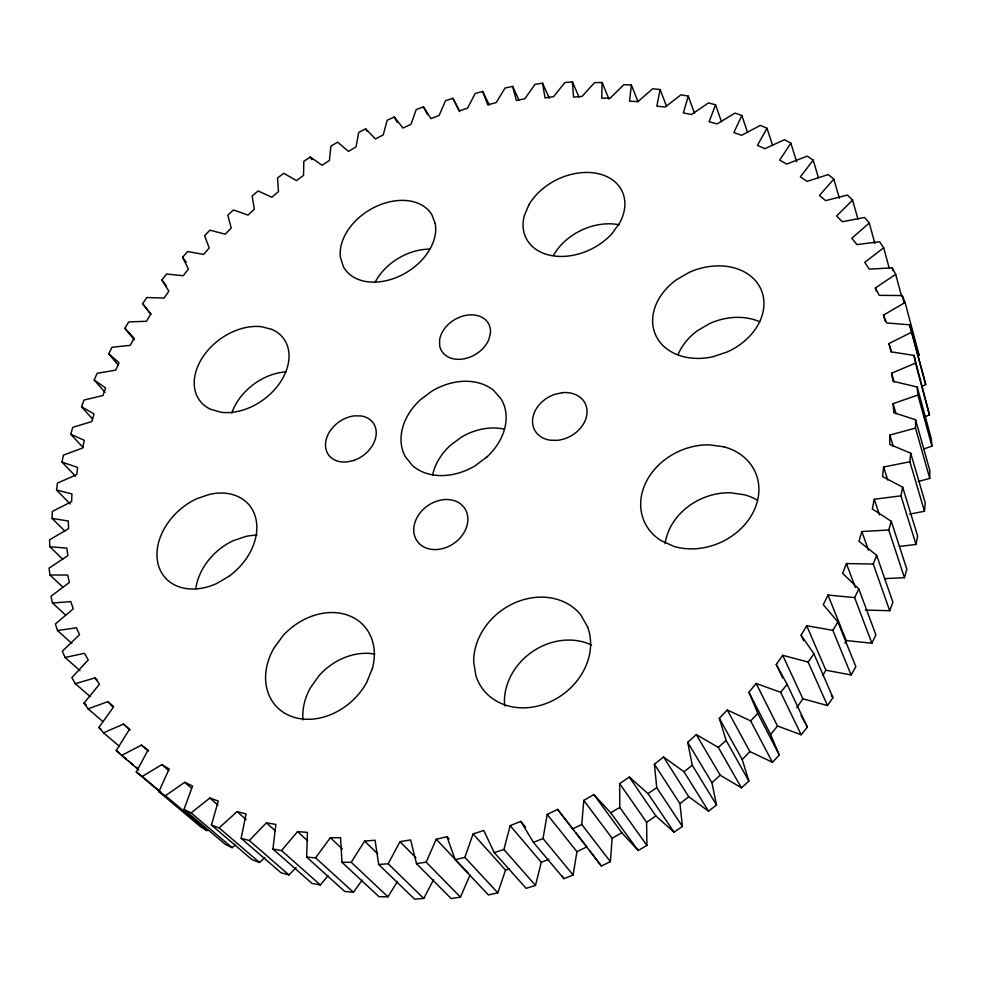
<?xml version="1.0" encoding="UTF-8"?>
<svg xmlns="http://www.w3.org/2000/svg" width="981" height="981" viewBox="0 0 981 981"><rect width="100%" height="100%" fill="white"/><g stroke="black" fill="none" stroke-linecap="round" stroke-linejoin="round"><path stroke-width="1.47" d="M918.13 481.524L929.755 478.409L929.78 470.291L915.567 419.745L893.789 412.682L893.066 403.657L917.922 395.049L917.198 387.005L893.041 381.278L891.57 373.209L915.494 363.142L914.01 355.416L891.3 351.86L888.921 343.571L911.754 332.167L909.559 324.809L886.64 322.945L883.476 315.097L905.107 302.516L902.226 295.563L879.258 295.33L875.371 287.973L895.702 274.349L892.183 267.825L869.313 269.162L864.764 262.332L883.697 247.801L879.589 241.755L856.965 244.588L851.79 238.297L869.264 223.018L864.604 217.463L842.36 221.718L836.621 215.992L852.575 200.099L847.425 195.047L825.683 200.627L819.417 195.489L833.825 179.106L828.222 174.581L807.093 181.387L800.373 176.85L813.2 160.111L807.191 156.126L786.762 164.072L779.65 160.136L790.87 143.165L784.518 139.707L764.886 148.695L757.418 145.372L767.032 128.278L760.373 125.372L741.611 135.304L733.849 132.582L741.869 115.488L734.953 113.109L717.136 123.9L709.116 121.779L715.566 104.771L708.429 102.919L691.593 114.483L683.377 112.95L688.27 96.138L680.961 94.814L665.167 107.052L656.804 106.107L660.152 89.553L652.708 88.744L638.006 101.583L629.532 101.202L631.384 85.004L623.842 84.709L610.268 98.039L601.721 98.223L602.101 82.465L594.511 82.649L582.076 96.408L573.505 97.131L572.45 81.877L564.835 82.551L553.578 96.653L545.019 97.904L542.591 83.213L534.976 84.354L524.921 98.713L516.398 100.491L512.622 86.426L505.056 88.02L496.202 102.576L487.765 104.844L482.689 91.466L475.196 93.489L467.557 108.168L459.243 110.914L452.915 98.272L445.521 100.724L439.108 115.451L430.941 118.652L423.412 106.806L416.152 109.664L410.965 124.379L402.97 128.021L394.288 117.009L387.176 120.246L383.24 134.888L375.441 138.946L365.655 128.818L358.727 132.435L356.017 146.917L348.463 151.393L337.623 142.171L330.904 146.157L329.42 160.43L322.136 165.286L310.29 157.034L303.791 161.35L303.546 175.366L296.544 180.578L283.754 173.318L277.513 177.966L278.494 191.638L271.811 197.206L258.126 190.976L252.154 195.93L254.349 209.223L248.009 215.097L233.49 209.946L227.825 215.182L231.222 228.021L225.25 234.201L209.946 230.143L204.6 235.661L209.198 247.985L203.631 254.435L187.592 251.528L182.601 257.292L188.377 269.039L183.226 275.747L166.537 274.006L161.902 280.002L168.855 291.124L164.158 298.052L146.868 297.501L142.625 303.705L150.731 314.128L146.5 321.265L128.67 321.94L124.857 328.341L134.36 339.892M929.755 478.409L915.506 428.059L915.567 419.745M915.506 428.059L889.853 435.074L889.706 444.381L910.736 453.222L925.267 502.946L924.47 511.26L909.583 514.142M362.222 880.092L353.405 892.256L344.736 891.459L306.636 857.1L307.421 832.391L297.562 831.594L281.522 850.552L272.951 849.068L275.845 824.42L266.403 822.838L249.297 840.509L241.154 838.338L246.072 813.923L237.095 811.606L219.094 827.903L211.442 825.07L218.26 801.072L209.824 798.031L191.099 812.881L183.974 809.46L192.583 786.014L184.71 782.311L165.446 795.665L158.897 791.679L169.149 768.932L161.89 764.616L142.245 776.449L136.285 771.949L148.057 750.024L141.448 745.131L121.595 755.431L116.249 750.465L129.394 729.472L123.459 724.076L103.532 732.819L98.823 727.448L113.195 707.485L107.947 701.623L88.094 708.822L84.023 703.083L99.486 684.223L94.936 677.957L75.292 683.647L71.871 677.601L88.265 659.919L84.427 653.297L65.114 657.478L62.33 651.176L79.535 634.719L76.408 627.803L57.523 630.525L55.39 624.014L73.256 608.833L70.828 601.66L52.483 602.972L50.975 596.289L69.381 582.407L67.652 575.05L49.945 574.989L49.05 568.171L67.861 555.626L66.818 548.109L49.823 546.748L49.541 539.832L68.633 528.636L68.253 521.009L52.067 518.385L52.349 511.432L71.638 501.585L71.907 493.884L56.567 490.071L57.425 483.106L76.776 474.608L77.609 467.434L61.999 462.076L63.409 455.135L82.711 447.974L84.231 440.273L70.767 434.252L72.704 427.36L91.895 421.536L93.992 413.884L81.546 406.857L83.986 400.052L102.944 395.551L105.617 387.973L94.213 380.015L97.131 373.307L115.795 370.107L119.02 362.651L108.683 353.798L112.067 347.249L130.338 345.312L134.078 338.004L124.857 328.341M306.636 857.1L315.575 857.86L330.376 837.725L340.566 837.7L341.964 862.274L351.223 862.299L364.601 841.097L375.049 840.239L378.691 864.494L388.182 863.746L399.99 841.637L410.61 839.92L416.52 863.648L426.171 862.127L436.251 839.258L446.956 836.683L455.147 859.687L464.859 857.382L473.087 833.924L483.78 830.502L494.228 852.587L526.135 888.332L535.479 885.414L503.927 849.509L510.181 825.646L520.764 821.391L533.419 842.348L563.879 878.669L573.112 875.015L543.02 838.51L547.202 814.451L557.576 809.399L601.341 866.027L610.378 861.649L612.144 838.301L583.793 800.398L593.873 794.573L610.673 812.746L638.165 850.478L646.92 845.426L646.589 822.25L619.636 783.598L629.312 777.062L648.012 793.592L674.021 832.158L682.408 826.468L679.956 803.66L654.388 764.199L663.561 757.001L684.002 771.753L708.564 811.213L716.498 804.947L711.936 782.703L687.718 742.372L696.314 734.573L718.325 747.424L741.464 787.853L748.883 781.06L742.237 759.564L719.331 718.313L727.277 709.986L750.637 720.863L772.427 762.286L779.27 755.039L770.6 734.462L748.932 692.243L756.155 683.475L780.668 692.304L801.183 734.769L807.375 727.129L787.142 684.382L776.278 664.431L782.703 655.308L808.148 662.04L827.473 705.56L832.979 697.601L813.911 653.8L801.121 635.148L806.713 625.743L832.869 630.366L851.103 674.953L825.879 670.231L806.713 625.743M610.378 861.649L581.758 824.469L583.793 800.398M924.47 511.26L909.853 461.732L910.736 453.222M909.853 461.732L883.611 467.017L882.557 476.545L902.643 487.152L917.627 536.006L916.021 544.443L899.405 546.454M573.112 875.015L576.938 851.68L547.202 814.451M916.021 544.443L900.938 495.81L902.643 487.152M900.938 495.81L874.279 499.268L872.305 508.931L891.275 521.279L906.836 569.201L904.433 577.686L884.629 578.643M535.479 885.414L541.291 862.299L548.931 859.258M904.433 577.686L888.737 530.01L891.275 521.279M888.737 530.01L861.87 531.543L858.976 541.267L876.646 555.32L892.906 602.248L889.693 610.722L865.34 610.059M455.147 859.687L488.44 894.966L497.808 892.796L505.534 870.086L509.397 868.859M889.693 610.722L873.286 564.038L876.646 555.32M873.286 564.038L846.419 563.572L842.605 573.272L858.816 588.956L875.886 634.866L871.888 643.242L846.223 640.544L828.001 595.062L854.623 597.588L871.888 643.242M416.52 863.648L451.15 898.559L460.457 897.137L469.985 875.003M844.948 643.205L846.223 640.544M854.623 597.588L858.816 588.956M828.001 595.062L823.28 604.664L837.848 621.893L855.861 666.749L851.103 674.953M378.691 864.494L414.571 899.123L423.743 898.461L433.541 879.736M822.838 675.443L825.879 670.231M832.869 630.366L837.848 621.893M341.964 862.274L379.009 896.72L387.961 896.806L397.501 881.428M796.78 707.644L802.912 698.815L782.703 655.308M808.148 662.04L813.911 653.8M770.6 734.462L777.504 726.001L756.155 683.475M780.668 692.304L787.142 684.382M272.951 849.068L312.007 883.427L320.333 884.923L327.997 875.763M742.237 759.564L749.84 751.544L727.277 709.986M750.637 720.863L757.786 713.346L748.932 692.243M241.154 838.338L281.057 872.771L288.966 874.942L296.139 867.474M211.442 825.07L252.056 859.663L259.511 862.458L264.907 857.541M718.325 747.424L726.075 740.385L719.331 718.313M711.936 782.703L720.164 775.198L741.464 787.853M183.974 809.46L225.189 844.261L232.141 847.658L235.514 844.96M684.002 771.753L692.292 765.241L687.718 742.372M679.956 803.66L688.748 796.744L708.564 811.213M648.012 793.592L656.755 787.669L654.388 764.199M646.589 822.25L655.86 815.971L674.021 832.158M610.673 812.746L619.796 807.473L619.636 783.598M612.144 838.301L621.807 832.722L638.165 850.478M921.833 386.465L925.708 384.54L911.754 332.167M572.352 829.043L581.758 824.469M576.938 851.68L586.908 846.848L575.908 832.808M924.041 417.17L929.461 414.914L914.01 355.416M533.419 842.348L543.02 838.51M923.501 449.053L931.95 446.171L931.214 438.286L917.198 387.005M494.228 852.587L503.927 849.509M802.912 698.815L827.473 705.56M777.504 726.001L801.183 734.769M749.84 751.544L772.427 762.286M165.446 795.665L207.003 830.699L200.578 826.775L158.897 791.679M142.245 776.449L160.896 792.158M136.285 771.949L160.823 792.611M176.004 805.401L178.346 807.363M116.249 750.465L119.682 753.371M123.116 756.277L126.537 759.171M128.83 761.109L133.404 764.984M135.685 766.921L137.978 768.846M121.595 755.431L138.713 769.901M191.099 812.881L232.141 847.658M98.823 727.448L101.117 729.398M103.532 732.819L119.572 746.48M219.094 827.903L259.511 862.458M84.023 703.083L86.316 705.069M88.094 708.822L103.017 721.66M161.89 764.616L168.769 770.576M249.297 840.509L288.966 874.942M184.71 782.311L191.516 788.221M141.448 745.131L148.376 751.152M123.459 724.076L130.228 729.987M75.292 683.647L90.203 696.645M209.824 798.031L217.88 805.082M107.947 701.623L113.6 706.602M65.114 657.478L79.976 670.661M281.522 850.552L320.333 884.923M237.095 811.606L246.17 819.625M94.936 677.957L97.205 679.98M266.403 822.838L275.305 830.846M57.523 630.525L71.92 643.536M315.575 857.86L353.405 892.256M297.562 831.594L307.654 840.864M52.483 602.972L65.69 615.148M351.223 862.299L387.961 896.806M330.376 837.725L342.394 849.068M49.945 574.989L63.029 587.325M49.823 546.748L62.784 559.244M388.182 863.746L423.743 898.461M364.601 841.097L377.722 853.899M52.067 518.385L64.869 531.064M56.567 490.071L70.252 503.989M399.99 841.637L415.87 857.737M426.171 862.127L460.457 897.137M61.999 462.076L75.5 476.177M436.251 839.258L467.937 872.832M446.956 836.683L449.04 838.927M464.859 857.382L497.808 892.796M70.767 434.252L83.042 447.446M81.546 406.857L92.606 419.108M473.087 833.924L505.534 870.086M94.213 380.015L105.077 392.412M510.181 825.646L541.291 862.299M108.683 353.798L118.37 365.214M520.764 821.391L525.571 827.155M142.625 303.705L151 314.227M557.576 809.399L574.069 830.466M161.902 280.002L166.463 285.912M589.618 850.441L601.341 866.027M182.601 257.292L186.255 262.209M593.873 794.573L621.807 832.722M619.796 807.473L646.92 845.426M629.312 777.062L655.86 815.971M831.312 695.173L832.979 697.601M656.755 787.669L682.408 826.468M663.561 757.001L688.748 796.744M310.29 157.034L311.897 159.633M692.292 765.241L716.498 804.947M562.321 876.119L563.879 878.669M696.314 734.573L720.164 775.198M365.655 128.818L367.176 131.466M726.075 740.385L748.883 781.06M394.288 117.009L397.244 122.367M801.011 715.431L807.375 727.129M423.412 106.806L427.593 114.728M757.786 713.346L779.27 755.039M452.915 98.272L459.684 111.589M482.689 91.466L489.249 104.906M776.278 664.431L782.679 677.932M512.622 86.426L518.974 99.976M542.591 83.213L549.335 98.247M801.121 635.148L803.549 640.679M572.45 81.877L578.986 97.021M602.101 82.465L608.968 99.106M916.904 349.91L919.16 355.404L905.107 302.516M631.384 85.004L638.018 101.754M660.152 89.553L666.553 106.402M846.419 563.572L855.383 587.496M688.27 96.138L694.438 113.073M861.87 531.543L868.443 550.206M715.566 104.771L721.501 121.779M741.869 115.488L747.596 132.545M874.279 499.268L879.479 514.89M767.032 128.278L772.562 145.396M883.611 467.017L887.731 480.028M790.87 143.165L796.633 161.73M889.853 435.074L893.323 446.49M813.2 160.111L818.473 177.72M925.708 384.54L909.559 324.809M893.066 403.657L896.045 413.798M833.825 179.106L839.356 198.162M891.57 373.209L894.12 382.001M888.921 343.571L891.386 352.216M883.476 315.097L885.12 320.922M875.371 287.973L876.205 290.903M852.575 200.099L857.946 219.119M869.264 223.018L874.88 243.435M917.922 395.049L931.95 446.171M883.697 247.801L889.191 268.107M892.183 267.825L892.955 270.719M915.494 363.142L929.461 414.914M902.226 295.563L904.188 302.921M895.702 274.349L901.478 295.955M504.97 706.075L504.455 703.156A59.13 51 -35.7 0 1 533.124 651.188A59.13 51 -35.7 0 1 591.568 645.057M553.603 255.207A51.662 38.394 -25.8 0 1 619.072 224.772M375.233 282.025A49.688 36.052 -31.2 0 1 429.568 249.149M432.572 475.074A53.98 42.575 -32.4 0 1 450.156 445.546L461.229 437.268A53.98 42.575 -32.4 0 1 504.173 429.126M678.116 354.472A55.39 43.471 -21.9 0 1 697.405 330.707L709.594 323.595A55.39 43.471 -21.9 0 1 759.735 321.756M665.118 543.682A58.468 49.197 -23.3 0 1 730.514 492.781L744.64 494.829A58.468 49.197 -23.3 0 1 757.307 500.126M231.761 413.16A50.46 36.947 -36.7 0 1 285.986 371.873M195.844 588.723A53.624 40.92 -41.5 0 1 233.686 540.506L246.096 536.386A53.624 40.92 -41.5 0 1 257.047 535.246M302.957 719.944A57.339 46.781 -43.3 0 1 310.523 687.595L318.997 675.725A57.339 46.781 -43.3 0 1 374.926 654.131M490.353 333.785L488.783 339.622A27.125 20.27 -30.5 0 1 462.088 359.12A27.125 20.27 -30.5 0 1 439.672 345.668L439.598 340.076A27.125 20.27 -30.5 0 1 467.79 315.073A27.125 20.27 -30.5 0 1 490.353 333.785M372.302 668.699L366.612 682.592A59.522 47.554 -42.6 0 1 291.529 716.449A59.522 47.554 -42.6 0 1 273.944 648.134L282.822 635.909A59.522 47.554 -42.6 0 1 348.206 615.332A59.522 47.554 -42.6 0 1 372.302 668.699M528.808 204.98L524.295 215.746A53.44 38.75 -26.1 0 0 550.709 255.428A53.44 38.75 -26.1 0 0 612.034 233.588L619.575 223.092A53.44 38.75 -26.1 0 0 597.049 173.429A53.44 38.75 -26.1 0 0 528.808 204.98M486.993 456.888L475.123 465.791A55.929 43.115 -32.4 0 1 412.265 465.374L405.251 456.521A55.929 43.115 -32.4 0 1 420.506 399.647L431.971 391.088A55.929 43.115 -32.4 0 1 493.688 390.45L501.107 398.96A55.929 43.115 -32.4 0 1 486.993 456.888M688.797 272.571L676.179 279.953A57.425 44.071 -22.5 0 0 655.995 335.784A57.425 44.071 -22.5 0 0 713.015 356.716L727.448 351.872A57.425 44.071 -22.5 0 0 760.508 288.304A57.425 44.071 -22.5 0 0 688.797 272.571M229.1 576.227L216.531 583.585A55.537 41.398 -41 0 1 157.929 563.388A55.537 41.398 -41 0 1 196.948 498.63L209.726 494.301A55.537 41.398 -41 0 1 255.82 518.483A55.537 41.398 -41 0 1 229.1 576.227M561.892 392.743L554.841 394.325A28.559 22.404 -28.7 0 0 532.622 419.377A28.559 22.404 -28.7 0 0 550.427 440.224L557.416 440.322A28.559 22.404 -28.7 0 0 586.957 413.614A28.559 22.404 -28.7 0 0 561.892 392.743M353.687 460.457L347.004 461.928A27.443 20.699 -35.5 0 1 325.766 441.573A27.443 20.699 -35.5 0 1 354.472 415.858L360.812 415.919A27.443 20.699 -35.5 0 1 375.968 436.153A27.443 20.699 -35.5 0 1 353.687 460.457M723.733 446.784L709.128 444.847A60.748 50.117 -24 0 0 646.197 481.806A60.748 50.117 -24 0 0 661.071 540.629L674.082 546.454A60.748 50.117 -24 0 0 753.433 511.763A60.748 50.117 -24 0 0 723.733 446.784M271.896 329.408L261.522 326.698A52.165 37.241 -36.5 0 0 201.902 358.421A52.165 37.241 -36.5 0 0 210.265 409.126L220.651 412.192A52.165 37.241 -36.5 0 0 281.424 380.505A52.165 37.241 -36.5 0 0 271.896 329.408M587.594 626.945L580.911 615.099A61.472 51.993 -35.4 0 0 514.694 602.898A61.472 51.993 -35.4 0 0 473.7 662.383L476.006 676.056A61.472 51.993 -35.4 0 0 549.532 702.102A61.472 51.993 -35.4 0 0 587.594 626.945M435.233 223.631L431.848 214.667A51.331 36.297 -31.2 0 0 375.797 206.635A51.331 36.297 -31.2 0 0 340.481 257.696L343.436 266.795A51.331 36.297 -31.2 0 0 400.064 275.894A51.331 36.297 -31.2 0 0 435.233 223.631M434.558 549.581A28.866 22.931 -34.9 0 0 466.748 512.438A28.866 22.931 -34.9 0 0 421.131 511.628A28.866 22.931 -34.9 0 0 434.558 549.581"/></g></svg>
